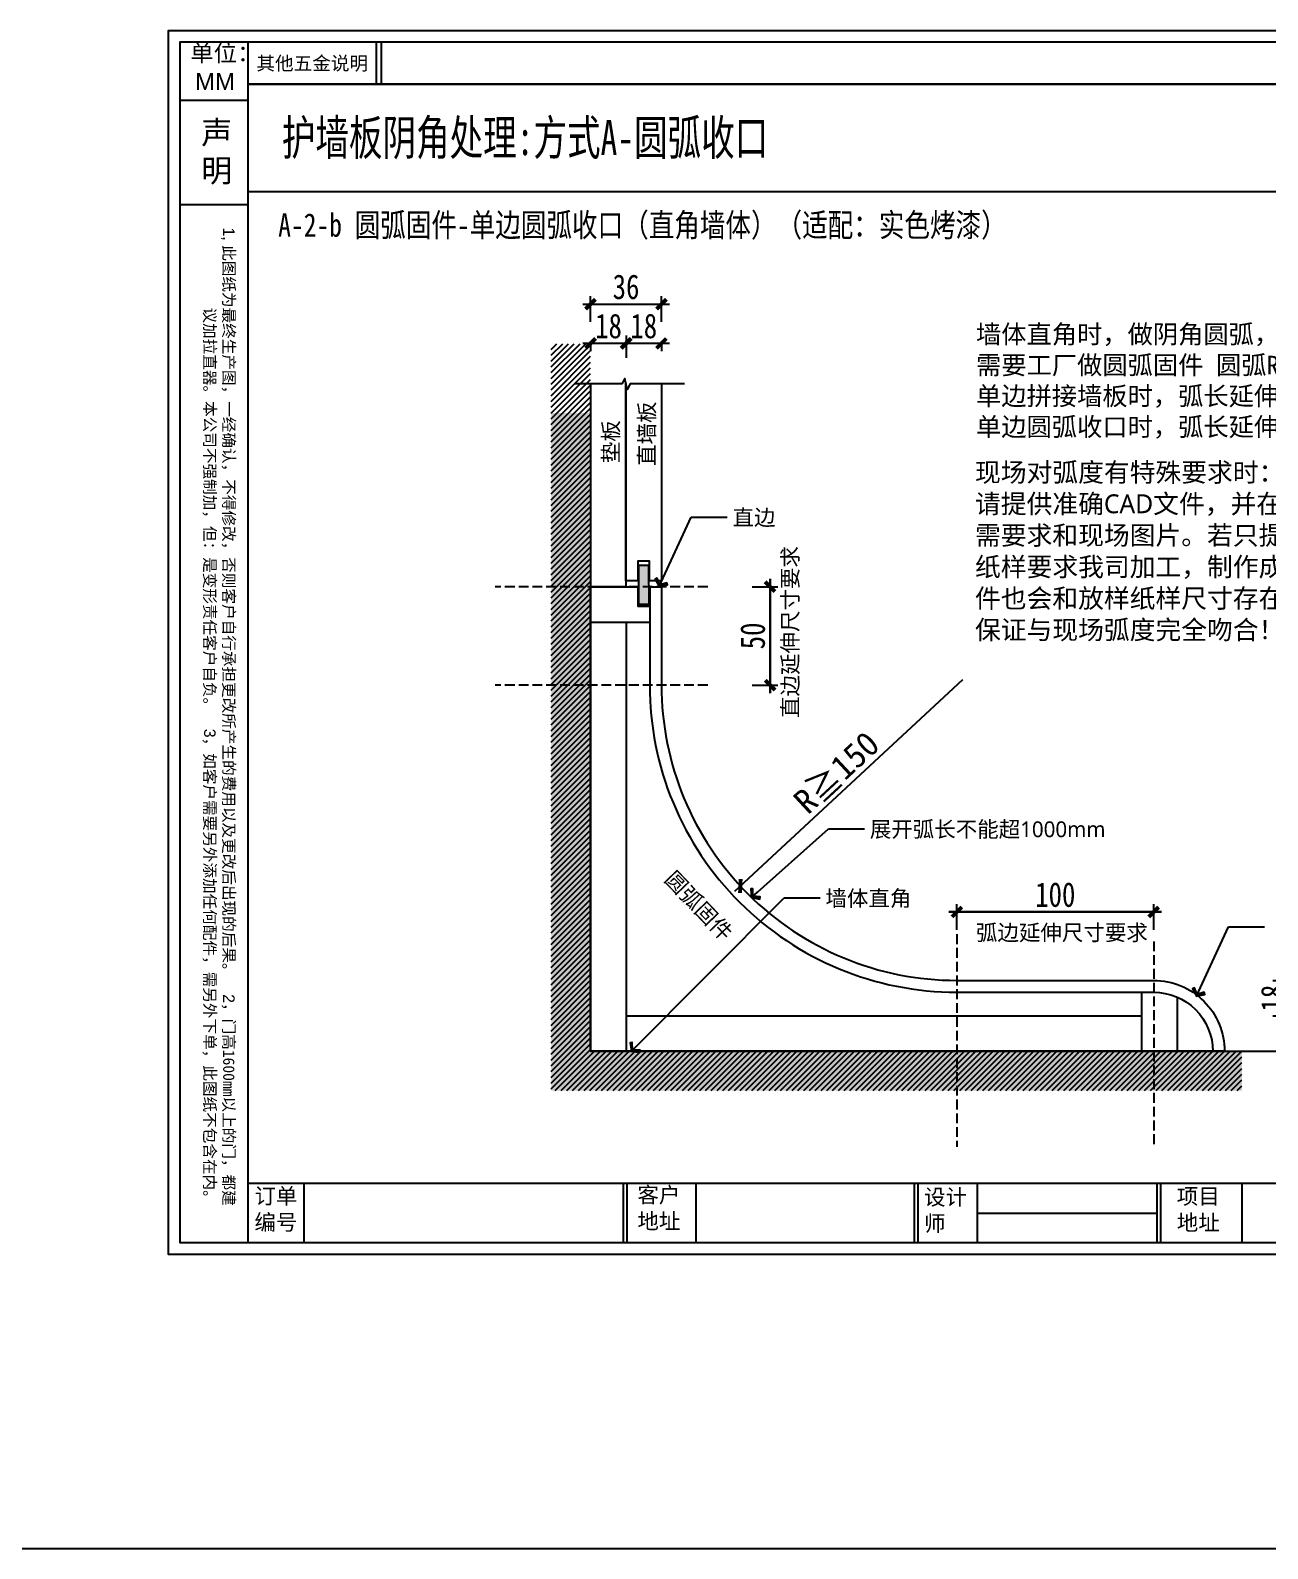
# Model space of a CAD drawing. Header units: millimetres. Extents: x 4862 to 20554, y 7569 to 11262.
# Drawn here: x 12837 to 13466, y 8610 to 9382 of the extents above; entities that cross this region are included whole.
import ezdxf

# ---------------------------------------------------------------- set-up
doc = ezdxf.new("R2010")
doc.units = ezdxf.units.MM
doc.linetypes.add('__DASH', pattern=[0.35, 0.25, -0.1])
doc.layers.add('0 @ 1', color=7, linetype='Continuous')
doc.styles.get("Standard").update_dxf_attribs({"font": 'arial.ttf'})
doc.styles.add('宋体', font='SimSun.ttf')
doc.styles.add('家具尺寸文字', font='SimSun.ttf', dxfattribs={"width": 0.8})
doc.styles.add('黑石雅黑', font='Microsoft YaHei.ttf')
doc.dimstyles.new('副本 固装比例5', dxfattribs={"dimscale": 5, "dimtxt": 2.5, "dimasz": 1, "dimexe": 0.8, "dimexo": 1.2, "dimgap": 0.5, "dimtad": 1, "dimdec": 0, "dimdsep": 46, "dimtxsty": '家具尺寸文字', "dimblk": 'ARCHTICK', "dimcen": 0, "dimdle": 0.8, "dimclrd": 8, "dimclre": 8, "dimclrt": 2, "dimadec": 1, "dimazin": 2, "dimtfac": 1, "dimtdec": 0, "dimtix": 1, "dimtmove": 2, "dimatfit": 2, "dimfxl": 0, "dimtolj": 1, "dimtzin": 0, "dimarcsym": 0})
doc.dimstyles.new('深化(A1)1：1', dxfattribs={"dimtxt": 3, "dimasz": 1, "dimexe": 1.5, "dimexo": 1, "dimgap": 1, "dimtad": 1, "dimdec": 0, "dimrnd": 5, "dimdsep": 46, "dimtxsty": '黑石雅黑', "dimblk": 'ARCHTICK', "dimcen": 1, "dimclrd": 44, "dimclre": 44, "dimclrt": 50, "dimadec": 0, "dimazin": 2, "dimtfac": 1, "dimtdec": 0, "dimtix": 1, "dimtmove": 2, "dimatfit": 3, "dimldrblk": 'hl_arrow2', "dimfxl": 0, "dimtolj": 1, "dimarcsym": 0})

# ---------------------------------------------------------------- blocks, each defined once
blk = doc.blocks.new('_ArchTick')
at = {"color": 0, "linetype": 'ByBlock', "const_width": 0.4}
blk.add_lwpolyline([(-0.5, -0.5), (0.5, 0.5)], dxfattribs=at)
blk = doc.blocks.new('*D315')
at = {"color": 8, "lineweight": -2, "transparency": 16777216}
for p, q in [((13508.15, 8859.01), (13508.15, 8903.01)), ((13499.15, 8899.01), (13512.15, 8899.01)), ((13499.15, 8863.01), (13512.15, 8863.01))]:
    blk.add_line(p, q, dxfattribs=at)
at = {"layer": 'Defpoints', "color": 0, "transparency": 16777216}
for p in [(13407.68, 8899.01), (13508.15, 8899.01), (13471.33, 8863.01)]:
    blk.add_point(p, dxfattribs=at)
at = {"color": 8, "lineweight": -2, "transparency": 16777216, "xscale": 5, "yscale": 5, "zscale": 5}
for p, rotation in [((13508.15, 8899.01), 90), ((13508.15, 8863.01), 270)]:
    blk.add_blockref('_ArchTick', p, dxfattribs=dict(at, rotation=rotation))
at = {"color": 2, "transparency": 16777216, "insert": (13499.4, 8881.01), "char_height": 12.5, "attachment_point": 5, "rotation": 90, "style": '家具尺寸文字'}
blk.add_mtext('\\A1;36', dxfattribs=at)
blk = doc.blocks.new('*D293')
at = {"color": 8, "lineweight": -2, "transparency": 16777216}
for p, q in [((13411.68, 8933.79), (13303.68, 8933.79)), ((13307.68, 8924.79), (13307.68, 8937.79)), ((13407.68, 8924.79), (13407.68, 8937.79))]:
    blk.add_line(p, q, dxfattribs=at)
at = {"layer": 'Defpoints', "color": 0, "transparency": 16777216}
for p in [(13307.68, 8933.79), (13307.68, 8899.01), (13407.68, 8899.01)]:
    blk.add_point(p, dxfattribs=at)
at = {"color": 8, "lineweight": -2, "transparency": 16777216, "xscale": 5, "yscale": 5, "zscale": 5, "rotation": 180}
blk.add_blockref('_ArchTick', (13307.68, 8933.79), dxfattribs=at)
at = {"color": 8, "lineweight": -2, "transparency": 16777216, "xscale": 5, "yscale": 5, "zscale": 5}
blk.add_blockref('_ArchTick', (13407.68, 8933.79), dxfattribs=at)
at = {"color": 2, "transparency": 16777216, "insert": (13357.68, 8942.54), "char_height": 12.5, "attachment_point": 5, "style": '家具尺寸文字'}
blk.add_mtext('\\A1;100', dxfattribs=at)
blk = doc.blocks.new('*D294')
at = {"color": 8, "lineweight": -2, "transparency": 16777216}
for p, q in [((13303.68, 8933.79), (13411.68, 8933.79)), ((13307.68, 8924.79), (13307.68, 8937.79)), ((13407.68, 8924.79), (13407.68, 8937.79))]:
    blk.add_line(p, q, dxfattribs=at)
at = {"layer": 'Defpoints', "color": 0, "transparency": 16777216}
for p in [(13407.68, 8933.79), (13307.68, 8899.01), (13407.68, 8899.01)]:
    blk.add_point(p, dxfattribs=at)
at = {"color": 8, "lineweight": -2, "transparency": 16777216, "xscale": 5, "yscale": 5, "zscale": 5, "rotation": 180}
blk.add_blockref('_ArchTick', (13307.68, 8933.79), dxfattribs=at)
at = {"color": 8, "lineweight": -2, "transparency": 16777216, "xscale": 5, "yscale": 5, "zscale": 5}
blk.add_blockref('_ArchTick', (13407.68, 8933.79), dxfattribs=at)
at = {"color": 2, "transparency": 16777216, "insert": (13357.68, 8942.54), "char_height": 12.5, "attachment_point": 5, "style": '家具尺寸文字'}
blk.add_mtext('\\A1;100', dxfattribs=at)
blk = doc.blocks.new('*D295')
at = {"color": 8, "lineweight": -2, "transparency": 16777216}
for p, q in [((13212.81, 9103.01), (13212.81, 9045.01)), ((13203.81, 9099.01), (13216.81, 9099.01)), ((13203.81, 9049.01), (13216.81, 9049.01))]:
    blk.add_line(p, q, dxfattribs=at)
at = {"layer": 'Defpoints', "color": 0, "transparency": 16777216}
for p in [(13157.68, 9099.01), (13157.68, 9049.01), (13212.81, 9049.01)]:
    blk.add_point(p, dxfattribs=at)
at = {"color": 8, "lineweight": -2, "transparency": 16777216, "xscale": 5, "yscale": 5, "zscale": 5}
for p, rotation in [((13212.81, 9099.01), 90), ((13212.81, 9049.01), 270)]:
    blk.add_blockref('_ArchTick', p, dxfattribs=dict(at, rotation=rotation))
at = {"color": 2, "transparency": 16777216, "insert": (13204.06, 9074.01), "char_height": 12.5, "attachment_point": 5, "rotation": 90, "style": '家具尺寸文字'}
blk.add_mtext('\\A1;50', dxfattribs=at)
blk = doc.blocks.new('*D296')
at = {"color": 8, "lineweight": -2, "transparency": 16777216}
for p, q in [((13212.81, 9045.01), (13212.81, 9103.01)), ((13203.81, 9099.01), (13216.81, 9099.01)), ((13203.81, 9049.01), (13216.81, 9049.01))]:
    blk.add_line(p, q, dxfattribs=at)
at = {"layer": 'Defpoints', "color": 0, "transparency": 16777216}
for p in [(13157.68, 9099.01), (13212.81, 9099.01), (13157.68, 9049.01)]:
    blk.add_point(p, dxfattribs=at)
at = {"color": 8, "lineweight": -2, "transparency": 16777216, "xscale": 5, "yscale": 5, "zscale": 5}
for p, rotation in [((13212.81, 9099.01), 90), ((13212.81, 9049.01), 270)]:
    blk.add_blockref('_ArchTick', p, dxfattribs=dict(at, rotation=rotation))
at = {"color": 2, "transparency": 16777216, "insert": (13204.06, 9074.01), "char_height": 12.5, "attachment_point": 5, "rotation": 90, "style": '家具尺寸文字'}
blk.add_mtext('\\A1;50', dxfattribs=at)
blk = doc.blocks.new('*D297')
at = {"color": 8, "lineweight": -2, "transparency": 16777216}
for p, q in [((13477.19, 8903.01), (13477.19, 8877.01)), ((13468.19, 8899.01), (13481.19, 8899.01)), ((13468.19, 8881.01), (13481.19, 8881.01))]:
    blk.add_line(p, q, dxfattribs=at)
at = {"layer": 'Defpoints', "color": 0, "transparency": 16777216}
for p in [(13407.68, 8899.01), (13401.68, 8881.01), (13477.19, 8881.01)]:
    blk.add_point(p, dxfattribs=at)
at = {"color": 8, "lineweight": -2, "transparency": 16777216, "xscale": 5, "yscale": 5, "zscale": 5}
for p, rotation in [((13477.19, 8899.01), 90), ((13477.19, 8881.01), 270)]:
    blk.add_blockref('_ArchTick', p, dxfattribs=dict(at, rotation=rotation))
at = {"color": 2, "transparency": 16777216, "insert": (13468.44, 8890.01), "char_height": 12.5, "attachment_point": 5, "rotation": 90, "style": '家具尺寸文字'}
blk.add_mtext('\\A1;18', dxfattribs=at)
blk = doc.blocks.new('*D318')
at = {"color": 8, "lineweight": -2, "transparency": 16777216}
blk.add_line((13310.62, 9051.74), (13194.8, 8944.26), dxfattribs=at)
at = {"layer": 'Defpoints', "color": 0, "transparency": 16777216}
for p in [(13307.68, 9049.01), (13197.73, 8946.98)]:
    blk.add_point(p, dxfattribs=at)
at = {"color": 8, "lineweight": -2, "transparency": 16777216, "xscale": 5, "yscale": 5, "zscale": 5, "rotation": 222.8617704855872}
blk.add_blockref('_ArchTick', (13197.73, 8946.98), dxfattribs=at)
at = {"color": 2, "transparency": 16777216, "insert": (13246.76, 9004.41), "char_height": 12.5, "attachment_point": 5, "rotation": 42.86177, "style": '家具尺寸文字'}
blk.add_mtext('\\A1;{\\W1;\\C4;R≧150}', dxfattribs=at)
blk = doc.blocks.new('hl_arrow2')
at = {"color": 2}
blk.add_line((-0.22, 0), (-1, 0), dxfattribs=at)
blk.add_lwpolyline([(-0.22, 0), (-0.86, -0.69), (-0.65, -0.86), (0, 0), (-0.65, 0.86), (-0.86, 0.69)], close=True, dxfattribs=at)
for points in [[(-0.86, 0.69), (-0.65, 0.86), (-0.22, 0), (0, 0)], [(-0.86, -0.69), (-0.65, -0.86), (-0.22, 0), (0, 0)]]:
    blk.add_solid(points, dxfattribs=at)
blk = doc.blocks.new('*D298')
at = {"color": 8, "lineweight": -2, "transparency": 16777216}
for p, q in [((13117.68, 9242.54), (13161.68, 9242.54)), ((13121.68, 9233.54), (13121.68, 9246.54)), ((13157.68, 9233.54), (13157.68, 9246.54))]:
    blk.add_line(p, q, dxfattribs=at)
at = {"layer": 'Defpoints', "color": 0, "transparency": 16777216}
for p in [(13157.68, 9242.54), (13157.68, 9211.31), (13121.68, 9204.21)]:
    blk.add_point(p, dxfattribs=at)
at = {"color": 8, "lineweight": -2, "transparency": 16777216, "xscale": 5, "yscale": 5, "zscale": 5, "rotation": 180}
blk.add_blockref('_ArchTick', (13121.68, 9242.54), dxfattribs=at)
at = {"color": 8, "lineweight": -2, "transparency": 16777216, "xscale": 5, "yscale": 5, "zscale": 5}
blk.add_blockref('_ArchTick', (13157.68, 9242.54), dxfattribs=at)
at = {"color": 2, "transparency": 16777216, "insert": (13139.68, 9251.29), "char_height": 12.5, "attachment_point": 5, "style": '家具尺寸文字'}
blk.add_mtext('\\A1;36', dxfattribs=at)
blk = doc.blocks.new('*D299')
at = {"color": 8, "lineweight": -2, "transparency": 16777216}
for p, q in [((13161.68, 9222.64), (13135.68, 9222.64)), ((13139.68, 9223.8), (13139.68, 9218.64)), ((13157.68, 9223.8), (13157.68, 9218.64))]:
    blk.add_line(p, q, dxfattribs=at)
at = {"layer": 'Defpoints', "color": 0, "transparency": 16777216}
for p in [(13139.68, 9229.8), (13157.68, 9229.8), (13139.68, 9222.64)]:
    blk.add_point(p, dxfattribs=at)
at = {"color": 8, "lineweight": -2, "transparency": 16777216, "xscale": 5, "yscale": 5, "zscale": 5, "rotation": 180}
blk.add_blockref('_ArchTick', (13139.68, 9222.64), dxfattribs=at)
at = {"color": 8, "lineweight": -2, "transparency": 16777216, "xscale": 5, "yscale": 5, "zscale": 5}
blk.add_blockref('_ArchTick', (13157.68, 9222.64), dxfattribs=at)
at = {"color": 2, "transparency": 16777216, "insert": (13148.68, 9231.39), "char_height": 12.5, "attachment_point": 5, "style": '家具尺寸文字'}
blk.add_mtext('\\A1;18', dxfattribs=at)
blk = doc.blocks.new('*D300')
at = {"color": 8, "lineweight": -2, "transparency": 16777216}
for p, q in [((13139.91, 9215.27), (13139.91, 9226.64)), ((13143.91, 9222.64), (13117.68, 9222.64)), ((13121.68, 9223.8), (13121.68, 9218.64))]:
    blk.add_line(p, q, dxfattribs=at)
at = {"layer": 'Defpoints', "color": 0, "transparency": 16777216}
for p in [(13121.68, 9229.8), (13121.68, 9222.64), (13139.91, 9209.27)]:
    blk.add_point(p, dxfattribs=at)
at = {"color": 8, "lineweight": -2, "transparency": 16777216, "xscale": 5, "yscale": 5, "zscale": 5, "rotation": 180}
blk.add_blockref('_ArchTick', (13121.68, 9222.64), dxfattribs=at)
at = {"color": 8, "lineweight": -2, "transparency": 16777216, "xscale": 5, "yscale": 5, "zscale": 5}
blk.add_blockref('_ArchTick', (13139.91, 9222.64), dxfattribs=at)
at = {"color": 2, "transparency": 16777216, "insert": (13130.79, 9231.39), "char_height": 12.5, "attachment_point": 5, "style": '家具尺寸文字'}
blk.add_mtext('\\A1;18', dxfattribs=at)
blk = doc.blocks.new('*U119')
at = {"color": 0}
blk.add_lwpolyline([(0, -17.85), (0, -1.28), (-1.7, -0.34), (1.7, 0.34), (0, 1.28), (0, 15.54)], dxfattribs=at)
blk = doc.blocks.new('A$C398a0407')
for p, q in [((443.2, 6784), (443.2, 64)), ((1163.2, 6546.9), (1163.2, 6784)), ((1189.6, 6546.9), (1189.6, 6784)), ((443.2, 6546.9), (8134, 6546.9)), ((443.2, 399), (9568, 399)), ((756.5, 399), (756.5, 64)), ((2542.3, 399), (2542.3, 64)), ((2562.3, 399), (2562.3, 64)), ((2948.7, 399), (2948.7, 64)), ((4169.9, 399), (4169.9, 64)), ((4189.9, 399), (4189.9, 64)), ((4522.7, 399), (4522.7, 64)), ((5527, 399), (5527, 64)), ((5547, 399), (5547, 64)), ((6003.2, 399), (6003.2, 64)), ((4522.7, 231.5), (5527, 231.5))]:
    blk.add_line(p, q)
at = {"color": 8}
for p, q in [((64, 6457.7), (443.2, 6457.7)), ((64, 5874.2), (443.2, 5874.2))]:
    blk.add_line(p, q, dxfattribs=at)
for points in [[(9632, 0), (0, 0), (0, 6848), (9632, 6848)], [(9568, 64), (64, 64), (64, 6784), (9568, 6784)]]:
    blk.add_lwpolyline(points, close=True)
at = {"color": 8, "insert": (368.9, 272.3), "char_height": 64, "width": 5497.15, "attachment_point": 3, "rotation": 270}
blk.add_mtext('1, {\\fSimSun|b0|i0|c134|p2;此图纸为最终生产图，一经确认，不得修改，否则客户自行承担更改所产生的费用以及更改后出现的后果。  }2{\\fSimSun|b0|i0|c134|p2;，门高1600mm以上的门，都建议加拉直器。本公司不强制加，但：是变形责任客户自负。  }3{\\fSimSun|b0|i0|c134|p2;，如客户需要另外添加任何配件，需另外下单，此图纸不包含在内。}', dxfattribs=at)
at = {"color": 8, "char_height": 88, "attachment_point": 1, "style": '宋体'}
for s, insert in [('订单\\P编号', (479.9, 370.6)), ('客户\\P地址', (2621.8, 377)), ('设计\\P师', (4225.5, 364.6)), ('项目\\P地址', (5638.6, 368.9))]:
    blk.add_mtext_dynamic_manual_height_columns(s, width=596.489, gutter_width=12.5, heights=[0], dxfattribs=dict(at, insert=insert))
at = {"layer": '0 @ 1', "color": 8, "attachment_point": 1}
for s, insert, char_height, width in [('\\pi13.703;单位：\\P\\pi40.286;MM', (107.3, 6770.1), 96, 391.163), ('{\\fSimSun|b0|i0|c134|p2;其他五金说明}', (490.9, 6701.9), 76.325, 737.994), ('声明', (182.3, 6340), 127.53, 194.038)]:
    blk.add_mtext(s, dxfattribs=dict(at, insert=insert, char_height=char_height, width=width))
blk = doc.blocks.new('A$Caecb7373')
at = {"color": 1}
blk.add_lwpolyline([(0, 821.76), (1155.84, 821.76), (1155.84, 0), (0, 0)], close=True, dxfattribs=at)

msp = doc.modelspace()

# ---------------------------------------------------------------- hatches: boundary and pattern name
h = msp.add_hatch()
h.set_pattern_fill('ANSI31', color=8, scale=0.65355)
h.set_pattern_definition([(45, (-31079.8268, 48457.6658), (-1.467260864, 1.467260864), [])])
h.paths.add_polyline_path([(13121.684, 8863.015), (13121.684, 9222.428), (13101.684, 9222.428), (13101.684, 8843.015), (13452.49, 8843.015), (13452.49, 8863.015)])
h = msp.add_hatch()
h.set_pattern_fill('AR-CONC', color=8, scale=0.065355)
h.set_pattern_definition([(50, (-31079.827, 48457.666), (11.9066731, -1.0416984), [1.2450121, -13.6951334]), (355, (-31079.827, 48457.666), (-2.3033327, 12.486514), [0.9960097, -10.956145]), (100.451445, (-31078.835, 48457.579), (9.6033404, 11.444815), [1.0580975, -11.639082]), (46.1842, (-31079.827, 48460.986), (17.716362, -2.747675), [1.867518, -20.5427]), (96.635558, (-31078.35, 48460.757), (15.5155394, 16.1705263), [1.587147, -17.458639]), (351.18415, (-31079.827, 48460.986), (15.5155394, 16.1705263), [1.4940124, -16.4341426]), (21, (-31078.167, 48460.156), (9.9087536, -6.6835387), [1.2450121, -13.6951334]), (326, (-31078.167, 48460.156), (4.0390695, 12.0375985), [0.9960097, -10.9561067]), (71.451445, (-31077.341, 48459.599), (13.947823, 5.3540599), [1.0580975, -11.639062]), (37.5, (-31079.827, 48457.666), (0.20185556, 5.5260918), [0, -10.8233054, 0, -11.12210834, 0, -10.9976071]), (7.5, (-31079.827, 48457.666), (4.36699686, 6.5472982), [0, -6.3412618, 0, -10.574303, 0, -4.1915408]), (327.5, (-31083.5287, 48457.666), (8.86151892, -0.37440188), [0, -4.1500404, 0, -12.9481261, 0, -17.1811674]), (317.5, (-31085.189, 48457.666), (9.6809778, 1.6617475), [0, -5.3950526, 0, -8.5988838, 0, -12.2011189])])
h.paths.add_polyline_path([(13121.684, 9187.194), (13101.684, 9187.194), (13101.684, 8843.015), (13452.49, 8843.015), (13452.49, 8863.015), (13121.684, 8863.015)])
h = msp.add_hatch(color=36)
h.dxf.hatch_style = 1
h.paths.add_polyline_path([(13151.165, 9110.027), (13146.165, 9110.015), (13146.216, 9090.015), (13151.216, 9090.027)])

# ---------------------------------------------------------------- linework, layer by layer
at = {"color": 251, "linetype": '__DASH', "ltscale": 20}
for p, q in [((13181.157, 9099.015), (13073.23, 9099.015)), ((13181.157, 9049.015), (13073.23, 9049.015)), ((13307.684, 8922.488), (13307.684, 8814.56)), ((13407.684, 8918.853), (13407.684, 8814.56))]:
    msp.add_line(p, q, dxfattribs=at)
for p, q in [((13139.684, 9099.015), (13145.684, 9099.015)), ((13145.684, 9099.015), (13145.659, 9089.071)), ((13151.659, 9089.056), (13151.659, 9099.015)), ((13151.659, 9099.015), (13157.684, 9099.015)), ((13145.659, 9089.071), (13151.659, 9089.056)), ((13443.684, 8863.015), (13443.684, 8863.015)), ((4862.317, 8610.368), (20477.138, 8610.368))]:
    msp.add_line(p, q)
at = {"color": 4}
for p, q in [((13121.684, 9081.015), (13151.684, 9081.015)), ((13139.684, 9081.015), (13139.684, 8863.015)), ((13401.684, 8863.015), (13401.684, 8893.015)), ((13419.684, 8863.015), (13419.684, 8890.51)), ((13139.684, 8881.015), (13401.684, 8881.015))]:
    msp.add_line(p, q, dxfattribs=at)
msp.add_lwpolyline([(12947.634, 9299.857), (13645.954, 9299.857), (13645.954, 9354.295), (12947.634, 9354.295)], close=True)
for points in [[(13121.684, 9202.015), (13121.684, 9099.015), (13139.664, 9099.015), (13139.664, 9202.015), (13139.659, 9202.015)], [(13157.659, 9202.015), (13157.659, 9102.015), (13151.659, 9102.015), (13151.659, 9112.015), (13145.659, 9112.015), (13145.659, 9102.015), (13139.659, 9102.015), (13139.659, 9202.015), (13139.664, 9202.015)], [(13146.216, 9090.015), (13146.165, 9110.015), (13151.165, 9110.027), (13151.216, 9090.027), (13146.216, 9090.015)], [(13121.684, 9099.015), (13121.684, 8863.015), (13437.684, 8863.015)], [(13139.684, 9099.015), (13121.684, 9099.015), (13121.684, 9090.015)], [(13139.684, 9099.015), (13121.684, 9099.015), (13121.684, 9090.015)], [(13121.684, 9090.015), (13121.684, 8863.015), (13130.684, 8863.015)], [(13398.684, 8863.015), (13130.684, 8863.015)], [(13407.684, 8863.015), (13398.684, 8863.015)]]:
    msp.add_lwpolyline(points)
at = {"color": 8}
msp.add_lwpolyline([(13121.684, 9112.411), (13121.684, 8863.015), (13494.132, 8863.015)], dxfattribs=at)
at = {"color": 4}
msp.add_lwpolyline([(13443.684, 8863.015), (13121.684, 8863.015), (13121.684, 9099.015), (13145.684, 9099.015), (13145.659, 9089.071), (13151.659, 9089.056), (13151.659, 9099.015), (13157.684, 9099.015)], dxfattribs=at)
for points in [[(13151.684, 9099.015), (13151.684, 9049.015, 0.4142136), (13307.684, 8893.015), (13407.684, 8893.015, -0.4142136), (13437.684, 8863.015, -0.4142136)], [(13157.684, 9099.015), (13157.684, 9049.015, 0.4142136), (13307.684, 8899.015), (13407.684, 8899.015)], [(13157.684, 9099.015), (13157.684, 9049.015, 0.4142136), (13307.684, 8899.015), (13407.684, 8899.015, -0.4142136), (13443.684, 8863.015)]]:
    msp.add_lwpolyline(points, format="xyb", dxfattribs=at)
msp.add_lwpolyline([(13157.684, 9099.015), (13157.684, 9049.015, 0.4142136), (13307.684, 8899.015), (13407.684, 8899.015)], format="xyb")

# ---------------------------------------------------------------- block references
at = {"xscale": 0.09079979139978399, "yscale": 0.09079979139978399, "zscale": 0.09079979139978399}
msp.add_blockref('A$C398a0407', (12907.39, 8759.836), dxfattribs=at)
at = {"color": 1, "xscale": 0.7566649283315219, "yscale": 0.7566649283315219, "zscale": 0.7566649283315219}
msp.add_blockref('A$Caecb7373', (12907.39, 8759.836), dxfattribs=at)
at = {"color": 1, "xscale": 1.664, "yscale": 1.664, "zscale": 1.664, "rotation": 90}
msp.add_blockref('*U119', (13139.664, 9202.015), dxfattribs=at)

# ---------------------------------------------------------------- texts
at = {"color": 50, "style": '家具尺寸文字', "width": 0.8}
msp.add_text('A-2-b 圆弧固件-单边圆弧收口（直角墙体）（适配：实色烤漆）', height=11.9, dxfattribs=at).set_placement((12963.032, 9276.796))
at = {"style": '黑石雅黑'}
for s, rotation, p in [('直墙板 ', 90, (13154.218, 9160.352)), ('垫板', 90, (13135.936, 9161.764)), ('圆弧固件', 313.719814, (13158.692, 8949.969))]:
    msp.add_text(s, height=8, rotation=rotation, dxfattribs=at).set_placement(p)
at = {"color": 6, "style": '黑石雅黑'}
for s, p in [('直边', (13193.773, 9130.167)), ('弧边延伸尺寸要求', (13317.401, 8919.299))]:
    msp.add_text(s, height=8, dxfattribs=at).set_placement(p)
msp.add_text('直边延伸尺寸要求', height=8, rotation=90, dxfattribs=at).set_placement((13227.047, 9032.357))
at = {"style": '黑石雅黑'}
for s, p in [('展开弧长不能超1000mm', (13263.47, 8971.798)), ('墙体直角', (13240.966, 8936.729))]:
    msp.add_text(s, height=8, dxfattribs=at).set_placement(p)
at = {"color": 1, "insert": (12964.853, 9336.101), "char_height": 17.85, "width": 4937.63124, "attachment_point": 1, "style": '家具尺寸文字'}
msp.add_mtext('{\\W0.7;\\C4;护墙板阴角处理:方式A-圆弧收口}', dxfattribs=at)
at = {"color": 4, "insert": (13317.408, 9231.993), "char_height": 9.408, "width": 372.84062, "attachment_point": 1, "style": '宋体'}
msp.add_mtext('墙体直角时，做阴角圆弧，\\P需要工厂做圆弧固件 圆弧{\\A1;R≧150\\P单边拼接墙板时，弧长延伸长度≧50\\P单边圆弧收口时，弧长延伸长度≧100}', dxfattribs=at)
at = {"color": 3, "insert": (13316.898, 9161.928), "char_height": 9.6, "width": 258.30704, "attachment_point": 1, "style": '黑石雅黑'}
msp.add_mtext('现场对弧度有特殊要求时：\\P请提供准确CAD文件，并在文件中标注上所需要求和现场图片。若只提供现场弧度裁剪纸样要求我司加工，制作成本高，成品圆弧件也会和放样纸样尺寸存在必然误差，无法保证与现场弧度完全吻合！！！', dxfattribs=at)

# ---------------------------------------------------------------- dimensions: what is measured, and where the dimension line sits
for base, p1, p2, picture, middle in [((13157.684, 9242.539), (13121.684, 9204.206), (13157.684, 9211.305), '*D298', (13139.684, 9251.289)), ((13121.684, 9222.635), (13139.905, 9209.272), (13121.684, 9229.798), '*D300', (13130.795, 9231.385)), ((13139.684, 9222.635), (13157.684, 9229.798), (13139.684, 9229.798), '*D299', (13148.684, 9231.385)), ((13307.684, 8933.793), (13407.684, 8899.015), (13307.684, 8899.015), '*D293', (13357.684, 8942.543))]:
    dim = msp.add_linear_dim(base=base, p1=p1, p2=p2, dimstyle='副本 固装比例5')
    dim.commit()
    dim.dimension.update_dxf_attribs({"geometry": picture, "text_midpoint": middle})
for base, p1, p2, angle, picture, middle in [((13212.811, 9049.015), (13157.684, 9099.015), (13157.684, 9049.015), 90, '*D295', (13204.061, 9074.015)), ((13212.811, 9099.015), (13157.684, 9049.015), (13157.684, 9099.015), 270, '*D296', (13204.061, 9074.015)), ((13407.684, 8933.793), (13307.684, 8899.015), (13407.684, 8899.015), 180, '*D294', (13357.684, 8942.543)), ((13477.186, 8881.015), (13407.684, 8899.015), (13401.684, 8881.015), 90, '*D297', (13468.436, 8890.015)), ((13508.153, 8899.015), (13471.332, 8863.015), (13407.684, 8899.015), 90, '*D315', (13499.403, 8881.015))]:
    dim = msp.add_linear_dim(base=base, p1=p1, p2=p2, angle=angle, dimstyle='副本 固装比例5')
    dim.commit()
    dim.dimension.update_dxf_attribs({"geometry": picture, "text_midpoint": middle})
dim = msp.add_radius_dim(center=(13307.684, 9049.015), mpoint=(13197.735, 8946.98), text='{\\W1;\\C4;R≧150}', dimstyle='副本 固装比例5')
dim.commit()
dim.dimension.update_dxf_attribs({"geometry": '*D318', "text_midpoint": (13246.758, 9004.411)})

# ---------------------------------------------------------------- leaders
at = {"ltscale": 500}
for points in [[(13156.487, 9099.099), (13172.761, 9134.408), (13191.028, 9134.408)], [(13203.393, 8941.203), (13242.458, 8976.038), (13260.725, 8976.038)], [(13142.395, 8863.015), (13219.954, 8940.969), (13238.221, 8940.969)], [(13429.374, 8891.009), (13445.648, 8926.317), (13463.915, 8926.317)]]:
    msp.add_leader(points, dimstyle='深化(A1)1：1', override={"dimasz": 4, "dimgap": 1, "dimtad": 0}, dxfattribs=at)

doc.saveas('drawing.dxf')
